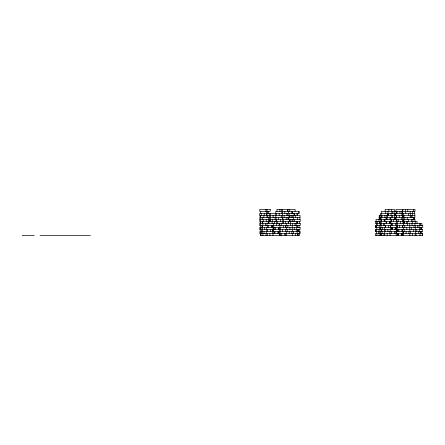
<?xml version="1.0" encoding="UTF-8"?>
<svg xmlns="http://www.w3.org/2000/svg" width="445" height="445" viewBox="0 0 445 445"><rect width="100%" height="100%" fill="white"/><g stroke="black" fill="none" stroke-linecap="round" stroke-linejoin="round"><path stroke-width="0.67" d="M259.852 219.468L300.225 219.468L300.225 221.488L260.358 221.488L260.358 219.468M22.256 235.628L34.282 235.628M40.028 235.628L90.452 235.628M422.272 233.608L422.272 235.628M421.932 225.532L421.932 223.512L375.33 223.512L375.33 221.488L417.004 221.488L417.004 223.512M421.732 231.589L421.732 233.608M421.61 227.551L421.61 229.57M421.393 227.551L421.393 229.57M420.748 231.589L420.748 233.608M420.392 227.551L420.392 229.57M420.392 231.589L420.392 233.608M420.23 223.512L420.23 225.532M420.008 233.608L420.008 235.628M419.83 223.512L419.83 225.532M419.591 229.57L419.591 231.589M419.357 227.551L419.357 229.57M419.051 225.532L419.051 227.551M418.767 231.589L418.767 233.608M417.538 225.532L417.538 227.551M416.781 229.57L416.781 231.589M416.025 233.608L416.025 235.628M415.669 225.532L415.669 227.551M415.586 231.589L415.586 233.608M415.502 229.57L415.502 231.589M415.319 227.551L415.319 229.57M415.257 221.488L415.257 223.512M415.185 233.608L415.185 235.628M415.007 221.488L415.007 219.468L376.086 219.468L376.086 221.488M414.912 223.512L414.912 225.532M414.829 215.43L414.829 213.411L388.09 213.411L388.129 215.43M414.623 211.392L414.623 213.411M414.518 217.449L414.518 219.468M414.106 217.449L414.106 219.468M414.006 225.532L414.006 227.551M413.761 217.449L413.761 219.468M413.355 209.373L413.355 211.392M413.327 229.57L413.327 231.589M412.893 219.468L412.893 221.488M412.676 213.411L412.649 215.43M412.593 233.608L412.593 235.628M412.437 211.392L412.437 213.411M412.254 221.488L412.254 223.512M412.076 215.43L412.076 217.449M412.014 223.512L412.014 225.532M411.497 219.468L411.497 221.488M411.258 227.551L411.258 229.57M411.113 215.43L411.113 217.449M410.529 213.411L410.529 215.43M410.54 231.589L410.54 233.608M410.24 215.43L410.24 217.449M410.123 211.392L410.123 213.411M409.906 229.57L409.906 231.589M409.862 233.608L409.862 235.628M409.789 225.532L409.789 227.551M409.717 223.512L409.717 225.532M409.406 227.551L409.406 229.57M408.955 231.589L408.955 233.608M408.532 213.411L408.532 215.43M408.449 219.468L408.449 221.488M407.77 209.373L407.77 211.392M407.559 223.512L407.559 225.532M407.242 217.449L407.242 219.468M407.069 221.488L407.069 223.512M406.964 221.488L406.964 223.512M406.825 227.551L406.825 229.57M406.062 231.589L406.062 233.608M405.723 211.392L405.723 213.411M405.456 209.373L405.456 211.392M404.839 217.449L404.839 219.468M404.766 225.532L404.766 227.551M404.388 221.488L404.388 223.512M404.166 221.488L404.166 223.512M404.116 229.57L404.116 231.589M403.938 215.43L403.938 217.449M403.899 219.468L403.899 221.488M403.76 217.449L403.76 219.468M403.637 233.608L403.637 231.589L403.554 235.628M403.576 215.43L403.576 217.449M403.554 223.512L403.554 225.532M403.498 213.411L403.498 215.43M403.487 227.551L403.487 229.57M403.409 219.468L403.415 223.512M403.27 231.589L403.27 233.608M403.126 231.589L403.126 233.608M403.003 221.488L403.003 223.512M403.02 231.589L403.02 233.608M402.947 219.468L402.947 221.488M402.808 209.373L402.808 211.392M402.82 219.468L402.82 221.488M402.764 225.532L402.764 227.551M402.692 233.608L402.692 235.628M402.647 229.57L402.642 231.589M402.564 215.43L402.564 217.449M402.541 225.532L402.541 227.551M402.536 229.57L402.536 231.589M402.469 213.411L402.452 217.449M402.386 209.373L402.319 213.411M402.274 217.449L402.274 219.468M402.308 233.608L402.308 235.628L422.55 235.628L422.55 233.608L375.369 233.608L375.369 235.628L397.268 235.628L397.268 233.608M401.952 211.392L401.952 213.411M401.996 229.57L401.957 231.589M401.868 213.411L401.868 215.43M401.663 233.608L401.663 235.628L397.563 235.628L397.563 233.608M401.245 217.449L401.245 219.468M401.29 233.608L401.29 235.628M400.383 221.488L400.383 223.512M399.977 211.392L399.977 213.411M399.627 225.532L399.627 227.551M399.221 215.43L399.221 217.449M398.876 229.57L398.876 231.589M398.475 219.468L398.475 221.488M398.303 233.608L398.303 235.628M398.175 233.608L398.175 235.628M397.88 229.57L397.88 231.589M397.691 223.512L397.691 225.532M397.235 221.488L397.235 223.512M397.302 225.532L397.302 227.551M397.146 227.551L397.146 229.57M397.035 225.532L397.035 227.551M397.118 229.57L397.118 231.589M397.007 211.392L397.007 213.411M396.962 229.57L396.962 231.589M396.918 219.468L396.918 221.488M396.868 229.57L396.868 231.589M396.812 225.532L396.812 227.551M396.69 229.57L396.718 233.608M396.59 211.392L396.59 213.411M396.623 227.551L396.623 229.57M396.617 231.589L396.617 233.608M396.545 211.392L396.545 213.411M396.506 215.43L396.506 217.449M396.567 231.589L396.567 233.608M396.334 219.468L396.373 223.512M396.35 227.551L396.35 229.57M396.289 223.512L396.289 225.532M396.25 231.589L396.206 235.628M396.139 215.43L396.139 217.449M395.955 211.392L395.955 209.373L414.99 209.373L414.99 211.392L381.332 211.392L381.332 213.411M395.939 231.589L395.955 233.608M395.85 213.411L395.85 215.43M395.905 217.449L395.905 219.468M395.822 217.449L395.822 219.468M395.761 223.512L395.761 225.532M395.321 227.551L395.321 229.57M395.227 213.411L395.227 215.43M395.104 227.551L395.104 229.57M394.91 217.449L394.91 219.468M394.871 213.411L394.871 215.43M394.843 217.449L394.843 219.468M394.793 211.392L394.793 213.411M394.654 213.411L394.654 215.43M394.548 215.43L394.548 217.449M394.376 231.589L394.376 233.608M394.315 211.392L394.315 209.373L385.159 209.373L385.159 211.392M393.441 219.468L393.441 221.488M392.868 211.392L392.868 213.411M392.696 223.512L392.696 225.532M392.156 215.43L392.156 217.449M392.206 227.551L392.206 229.57M391.989 227.551L391.989 229.57M391.934 211.392L391.934 213.411M391.895 215.43L391.895 217.449M391.917 227.551L391.917 229.57M391.689 227.551L391.689 229.57M391.544 223.512L391.561 225.532M391.45 209.373L391.45 211.392M391.4 219.468L391.4 221.488M391.35 231.589L391.35 233.608M391.027 223.512L391.027 225.532M391.005 213.411L391.005 215.43M390.977 219.468L390.933 223.512M390.46 225.532L390.526 229.57M390.443 217.449L390.443 219.468M390.271 225.532L390.271 227.551M390.187 229.57L390.187 231.589M390.07 217.449L390.07 219.468M390.07 221.488L390.07 223.512M390.037 233.608L390.037 235.628M389.942 221.488L389.942 223.512M389.92 231.589L389.92 233.608M389.837 221.488L389.837 223.512M389.787 221.488L389.787 223.512M389.397 221.488L389.397 223.512M388.886 209.373L388.886 211.392M388.663 225.532L388.663 227.551M388.24 213.411L388.24 215.43M387.979 211.392L387.979 213.411L380.842 213.411L380.842 215.43M387.907 229.57L387.907 231.589M387.851 213.411L387.851 215.43M387.601 215.43L387.601 217.449M387.295 213.411L387.295 215.43M387.156 233.608L387.156 235.628M386.983 217.449L386.983 219.468M386.761 215.43L386.794 219.468M386.288 221.488L386.288 223.512M386.182 221.488L386.182 223.512M386.054 217.449L386.054 219.468M385.665 225.532L385.665 227.551M385.62 211.392L385.62 213.411M385.487 225.532L385.487 227.551M385.153 229.57L385.153 231.589M384.925 215.43L384.925 217.449M384.842 219.468L384.842 221.488M384.725 219.468L384.725 221.488M384.747 229.57L384.747 231.589M384.764 233.608L384.764 235.628M384.563 223.512L384.563 225.532M384.435 227.551L384.435 229.57M384.469 231.589L384.469 233.608M384.163 219.468L384.163 221.488M383.985 233.608L383.985 235.628M383.418 223.512L383.418 225.532M382.706 227.551L382.706 229.57M382.066 231.589L382.066 233.608M381.932 215.43L381.932 217.449M381.771 233.608L381.771 235.628M381.71 215.43L381.71 217.449M381.565 219.468L381.565 221.488M381.421 219.468L381.421 221.488M381.293 229.57L381.293 231.589M381.143 221.488L381.143 223.512M381.104 229.57L381.104 231.589M381.07 213.411L381.07 215.43M381.026 217.449L381.026 219.468M381.037 223.512L381.037 225.532M381.026 233.608L381.026 235.628M380.953 225.532L380.953 227.551M380.876 223.512L380.876 225.532M380.72 217.449L380.759 223.512M380.798 227.551L380.798 229.57M380.714 231.589L380.675 235.628M380.258 227.551L380.258 229.57M380.125 215.43L380.125 217.449M380.097 223.512L380.097 225.532M379.858 217.449L379.858 219.468M379.752 231.589L379.752 233.608M379.524 215.43L379.524 217.449M379.446 221.488L379.446 223.512M379.368 221.488L379.368 223.512M379.34 227.551L379.34 229.57M379.207 217.449L379.207 215.43L414.89 215.43L414.89 217.449L379.134 217.449L379.134 219.468M379.179 225.532L379.179 227.551M379.062 229.57L379.062 231.589M379.101 233.608L379.101 235.628M379.018 219.468L379.018 221.488M378.612 231.589L378.612 233.608M377.416 221.488L377.416 223.512M377.26 223.512L377.26 225.532M376.832 227.551L376.832 229.57M376.859 233.608L376.859 235.628M376.615 223.512L376.615 225.532M376.559 229.57L376.559 231.589M376.542 231.589L376.542 233.608M376.42 221.488L376.426 223.512M376.414 225.532L376.414 227.551M375.936 225.532L375.936 227.551M375.769 229.57L375.769 231.589M299.902 217.449L299.902 219.468M299.824 231.589L299.824 233.608M299.507 221.488L299.507 223.512M299.335 233.608L299.335 235.628L260.403 235.628L260.403 233.608M299.246 229.57L299.246 231.589M298.995 225.532L298.984 227.551M298.918 211.392L298.918 213.411M298.673 233.608L298.673 235.628M298.356 229.57L298.356 231.589M298.005 229.57L298.005 231.589M297.666 229.57L297.666 231.589M297.655 233.608L297.655 235.628M297.616 225.532L297.616 227.551M297.482 217.449L297.482 219.468M297.555 233.608L297.555 235.628M297.466 213.411L297.466 215.43M297.41 221.488L297.41 223.512M297.21 221.488L297.21 223.512M297.154 231.589L297.154 233.608M297.06 213.411L297.06 215.43M296.732 221.488L296.732 223.512M296.771 225.532L296.771 227.551M296.698 227.551L296.698 229.57M296.214 229.57L296.214 231.589M296.125 223.512L296.125 225.532M295.563 233.608L295.563 235.628M295.413 215.43L295.413 217.449M295.085 211.392L295.085 209.373L282.175 209.373L282.175 211.392M295.018 223.512L295.018 225.532M294.729 219.468L294.729 221.488M294.356 213.411L294.356 215.43M294.267 227.551L294.267 229.57M293.945 213.411L293.945 215.43M293.511 231.589L293.511 233.608M293.322 217.449L293.344 219.468M293.205 215.43L293.205 217.449M293.027 219.468L293.027 221.488M292.493 211.392L292.493 213.411M292.465 223.512L292.465 225.532M292.465 229.57L292.465 231.589M292.526 233.608L292.526 235.628M292.359 211.392L292.359 213.411M292.209 215.43L292.209 217.449M292.248 225.532L292.248 229.57M292.081 219.468L292.081 221.488M291.887 231.589L291.887 233.608M291.786 211.392L291.786 213.411M291.024 215.43L291.024 217.449M290.663 221.488L290.635 225.532M290.29 219.468L290.29 221.488M289.934 227.551L289.934 229.57M289.762 209.373L289.762 211.392M289.634 219.468L289.634 221.488M289.395 219.468L289.395 221.488M289.306 215.43L289.306 217.449M289.139 213.411L289.139 215.43M289.189 231.589L289.189 233.608M289.033 215.43L289.033 217.449M288.827 217.449L288.827 219.468M288.616 217.449L288.616 219.468M288.532 211.392L288.532 213.411M288.349 221.488L288.349 223.512M288.226 221.488L288.226 223.512M287.937 209.373L287.937 211.392M287.982 217.449L287.982 219.468M287.882 213.411L287.882 215.43M287.859 225.532L287.859 227.551M287.615 209.373L287.615 211.392M287.159 229.57L287.159 231.589M286.925 213.411L286.925 215.43M286.536 233.608L286.536 235.628M286.374 227.551L286.374 229.57M286.263 223.512L286.263 225.532M286.33 231.589L286.33 233.608M286.18 217.449L286.18 219.468M285.862 225.532L285.862 227.551M285.545 225.532L285.545 227.551M285.423 221.488L285.423 223.512M285.412 229.57L285.328 231.589M285.267 233.608L285.267 235.628M284.85 211.392L284.85 213.411M284.839 233.608L284.839 235.628M284.138 215.43L284.138 217.449M283.498 219.468L283.498 221.488M283.276 225.532L283.276 227.551M283.176 221.488L283.176 223.512M282.97 221.488L282.97 223.512M282.786 221.488L282.742 217.449L282.703 219.468M282.464 211.392L282.464 213.411M282.514 229.57L282.514 231.589M282.369 213.411L282.364 215.43M282.219 215.43L282.219 217.449M281.819 213.411L281.863 209.373L276.957 209.373L276.957 211.392M281.768 233.608L281.768 235.628M281.201 215.43L281.201 217.449M281.223 223.512L281.223 225.532M280.656 233.608L280.656 235.628M280.506 219.468L280.506 221.488M280.567 227.551L280.567 229.57M280.083 229.57L280.083 231.589M279.961 225.532L279.961 227.551M280.011 231.589L280.011 233.608M279.938 209.373L279.938 211.392M279.81 229.57L279.81 231.589M279.733 233.608L279.733 235.628M279.505 233.608L279.505 235.628M279.226 223.512L279.226 225.532M279.176 213.411L279.176 215.43M279.182 223.512L279.182 225.532M279.115 227.551L279.115 229.57M279.165 231.589L279.165 233.608M278.998 227.551L278.998 229.57M278.648 227.551L278.648 229.57M278.431 217.449L278.431 219.468M278.259 231.589L278.259 233.608M278.008 231.589L278.008 233.608M277.724 221.488L277.724 223.512M276.456 213.411L276.456 215.43M276.501 221.488L276.501 223.512M276.373 223.512L276.373 225.532M276.245 219.468L276.245 221.488M276.078 217.449L276.078 219.468M276.034 219.468L276.034 221.488M275.783 213.411L275.783 211.392L299.051 211.392L299.051 213.411L259.73 213.411L259.73 215.43L300.041 215.43L300.041 217.449L259.874 217.449L259.852 221.488M275.822 215.43L275.833 217.449M275.639 213.411L275.639 215.43M275.622 227.551L275.622 229.57M275.055 217.449L275.055 219.468M274.893 231.589L274.893 233.608M274.682 231.589L274.682 233.608M274.387 221.488L274.387 223.512M274.048 227.551L274.048 229.57M273.859 231.589L273.859 233.608M273.792 225.532L273.758 229.57M273.514 223.512L273.514 225.532M273.308 229.57L273.308 231.589M273.102 227.551L273.102 229.57M273.074 215.43L273.074 217.449M272.963 233.608L272.963 235.628M272.885 229.57L272.885 231.589M272.735 225.532L272.735 227.551M272.729 229.57L272.729 231.589M272.579 231.589L272.579 233.608M272.318 219.468L272.318 221.488M272.106 221.488L272.106 223.512M272.129 225.532L272.129 227.551M271.417 225.532L271.417 227.551M270.677 229.57L270.677 231.589M270.521 219.468L270.521 221.488M270.36 217.449L270.36 219.468M270.243 215.43L270.243 217.449M270.176 213.411L270.176 215.43M269.876 213.411L269.876 215.43M269.92 233.608L269.92 235.628M269.776 215.43L269.776 217.449M269.82 219.468L269.82 221.488M269.42 217.449L269.42 219.468M269.253 219.468L269.253 221.488M269.002 221.488L269.002 223.512M268.674 217.449L268.674 219.468M268.446 219.468L268.446 221.488M268.291 211.392L268.352 213.411M268.346 221.488L268.346 223.512M268.318 225.532L268.318 227.551M268.135 221.488L268.135 223.512M267.857 215.43L267.857 217.449M267.718 229.57L267.718 231.589M267.467 211.392L267.467 213.411M267.501 225.532L267.501 227.551M267.228 233.608L267.228 235.628M266.95 209.373L266.95 211.392M266.961 213.411L266.961 217.449M266.95 223.512L266.939 225.532M266.789 229.57L266.789 231.589M266.716 211.392L266.716 213.411M266.689 227.551L266.689 229.57M266.594 231.589L266.594 233.608M266.494 213.411L266.494 215.43M266.216 219.468L266.216 221.488M265.954 209.373L265.954 211.392M266.038 233.608L266.038 235.628M265.459 223.512L265.459 225.532M264.714 227.551L264.714 229.57M264.252 213.411L264.252 215.43M264.024 231.589L264.024 233.608M263.874 215.43L263.874 217.449M263.284 219.468L263.284 221.488M262.939 233.608L262.939 235.628M262.811 223.512L262.811 225.532M262.75 221.488L262.75 223.512M262.556 229.57L262.556 231.589M262.467 227.551L262.467 229.57M262.305 217.449L262.305 219.468M262.316 225.532L262.316 227.551M262.272 231.589L262.272 233.608M262.233 221.488L262.233 223.512M262.06 225.532L262.06 227.551M261.504 231.589L261.504 233.608M261.449 229.57L261.449 231.589M261.321 213.411L261.321 215.43M260.987 227.551L260.987 229.57M260.948 233.608L260.948 235.628M260.848 217.449L260.848 219.468M260.681 227.551L260.681 229.57M260.603 223.512L260.603 225.532M260.509 221.488L260.509 223.512M260.347 211.392L260.347 213.411M260.314 225.532L260.314 227.551M260.275 215.43L260.275 217.449M260.281 229.57L260.225 233.608M260.136 215.43L260.136 217.449M260.175 221.488L260.175 223.512M270.198 209.373L259.741 209.373L259.741 211.392L270.198 211.392L270.198 209.373M300.247 223.512L259.724 223.512L259.724 225.532L300.247 225.532L300.247 223.512M422.75 225.532L375.474 225.532L375.474 227.551L422.75 227.551L422.75 225.532M300.108 227.551L259.747 227.551L259.747 229.57L300.108 229.57L300.108 227.551M422.583 229.57L375.58 229.57L375.58 231.589L422.583 231.589L422.583 229.57M299.98 231.589L259.936 231.589L259.936 233.608L299.98 233.608L299.98 231.589"/></g></svg>
